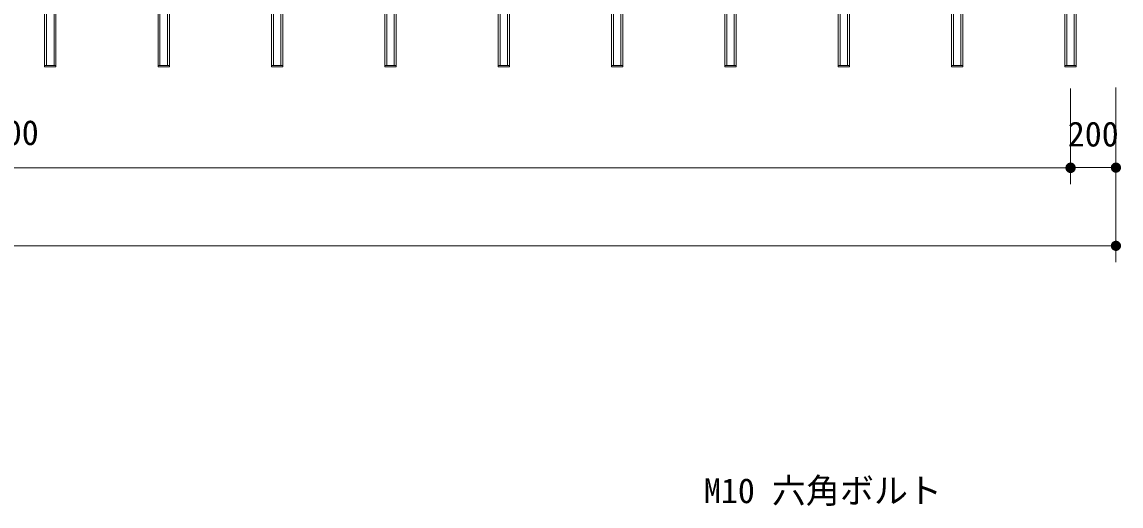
# Model space of a CAD drawing. Units: millimetres at full size, sheet at 1:60; details may follow other scales. Extents: x -1200 to 26400, y -900 to 18720.
# Drawn here: x 7955 to 12803, y 8909 to 11044 of the extents above; entities that cross this region are included whole.
import ezdxf
from ezdxf.enums import TextEntityAlignment as Align

# ---------------------------------------------------------------- set-up
doc = ezdxf.new("R2010")
doc.units = ezdxf.units.MM
doc.header["$LTSCALE"] = 60
for name, color, linetype, lineweight in [('D-STR', 1, 'Continuous', 13), ('D-STR-DIM', 7, 'Continuous', 13), ('D-STR-HTXT', 7, 'Continuous', 13)]:
    doc.layers.add(name, color=color, linetype=linetype, lineweight=lineweight)
doc.styles.add('ＭＳ ゴシック', font='')
doc.styles.get('ＭＳ ゴシック').set_extended_font_data('MS Gothic')

# ---------------------------------------------------------------- blocks, each defined once
blk = doc.blocks.new('filled_dot')
at = {"color": 0, "linetype": 'Continuous', "lineweight": -2, "const_width": 1.25}
blk.add_lwpolyline([(-0.625, 0, 1), (0.625, 0, 1)], format="xyb", close=True, dxfattribs=at)

msp = doc.modelspace()

# ---------------------------------------------------------------- linework, layer by layer
at = {"layer": 'D-STR'}
for p, q in [((8055.37, 10846.59), (8055.37, 14546.59)), ((8105.37, 14546.59), (8105.37, 10846.59)), ((8555.37, 10846.59), (8555.37, 14546.59)), ((8605.37, 14546.59), (8605.37, 10846.59)), ((9055.37, 10846.59), (9055.37, 14546.59)), ((9105.37, 14546.59), (9105.37, 10846.59)), ((9555.37, 10846.59), (9555.37, 14546.59)), ((9605.37, 14546.59), (9605.37, 10846.59)), ((10055.37, 10846.59), (10055.37, 14546.59)), ((10105.37, 14546.59), (10105.37, 10846.59)), ((10555.37, 10846.59), (10555.37, 14546.59)), ((10605.37, 14546.59), (10605.37, 10846.59)), ((11055.37, 10846.59), (11055.37, 14546.59)), ((11105.37, 14546.59), (11105.37, 10846.59)), ((11555.37, 10846.59), (11555.37, 14546.59)), ((11605.37, 14546.59), (11605.37, 10846.59)), ((12055.37, 10846.59), (12055.37, 14546.59)), ((12105.37, 14546.59), (12105.37, 10846.59)), ((12555.37, 10846.59), (12555.37, 14546.59)), ((12605.37, 14546.59), (12605.37, 10846.59)), ((8064.12, 10851.59), (8064.12, 14541.59)), ((8096.62, 14541.59), (8096.62, 10851.59)), ((8564.12, 10851.59), (8564.12, 14541.59)), ((8596.62, 14541.59), (8596.62, 10851.59)), ((9064.12, 10851.59), (9064.12, 14541.59)), ((9096.62, 14541.59), (9096.62, 10851.59)), ((9564.12, 10851.59), (9564.12, 14541.59)), ((9596.62, 14541.59), (9596.62, 10851.59)), ((10064.12, 10851.59), (10064.12, 14541.59)), ((10096.62, 14541.59), (10096.62, 10851.59)), ((10564.12, 10851.59), (10564.12, 14541.59)), ((10596.62, 14541.59), (10596.62, 10851.59)), ((11064.12, 10851.59), (11064.12, 14541.59)), ((11096.62, 14541.59), (11096.62, 10851.59)), ((11564.12, 10851.59), (11564.12, 14541.59)), ((11596.62, 14541.59), (11596.62, 10851.59)), ((12064.12, 10851.59), (12064.12, 14541.59)), ((12096.62, 14541.59), (12096.62, 10851.59)), ((12564.12, 10851.59), (12564.12, 14541.59)), ((12596.62, 14541.59), (12596.62, 10851.59)), ((8055.37, 10851.59), (8105.37, 10851.59)), ((8055.37, 10846.59), (8055.37, 10851.59)), ((8105.37, 10846.59), (8055.37, 10846.59)), ((8096.62, 10851.59), (8064.12, 10851.59)), ((8105.37, 10851.59), (8105.37, 10846.59)), ((8555.37, 10851.59), (8605.37, 10851.59)), ((8555.37, 10846.59), (8555.37, 10851.59)), ((8605.37, 10846.59), (8555.37, 10846.59)), ((8596.62, 10851.59), (8564.12, 10851.59)), ((8605.37, 10851.59), (8605.37, 10846.59)), ((9055.37, 10851.59), (9105.37, 10851.59)), ((9055.37, 10846.59), (9055.37, 10851.59)), ((9105.37, 10846.59), (9055.37, 10846.59)), ((9096.62, 10851.59), (9064.12, 10851.59)), ((9105.37, 10851.59), (9105.37, 10846.59)), ((9555.37, 10851.59), (9605.37, 10851.59)), ((9555.37, 10846.59), (9555.37, 10851.59)), ((9605.37, 10846.59), (9555.37, 10846.59)), ((9596.62, 10851.59), (9564.12, 10851.59)), ((9605.37, 10851.59), (9605.37, 10846.59)), ((10055.37, 10851.59), (10105.37, 10851.59)), ((10055.37, 10846.59), (10055.37, 10851.59)), ((10105.37, 10846.59), (10055.37, 10846.59)), ((10096.62, 10851.59), (10064.12, 10851.59)), ((10105.37, 10851.59), (10105.37, 10846.59)), ((10555.37, 10851.59), (10605.37, 10851.59)), ((10555.37, 10846.59), (10555.37, 10851.59)), ((10605.37, 10846.59), (10555.37, 10846.59)), ((10596.62, 10851.59), (10564.12, 10851.59)), ((10605.37, 10851.59), (10605.37, 10846.59)), ((11055.37, 10851.59), (11105.37, 10851.59)), ((11055.37, 10846.59), (11055.37, 10851.59)), ((11105.37, 10846.59), (11055.37, 10846.59)), ((11096.62, 10851.59), (11064.12, 10851.59)), ((11105.37, 10851.59), (11105.37, 10846.59)), ((11555.37, 10851.59), (11605.37, 10851.59)), ((11555.37, 10846.59), (11555.37, 10851.59)), ((11605.37, 10846.59), (11555.37, 10846.59)), ((11596.62, 10851.59), (11564.12, 10851.59)), ((11605.37, 10851.59), (11605.37, 10846.59)), ((12055.37, 10851.59), (12105.37, 10851.59)), ((12055.37, 10846.59), (12055.37, 10851.59)), ((12105.37, 10846.59), (12055.37, 10846.59)), ((12096.62, 10851.59), (12064.12, 10851.59)), ((12105.37, 10851.59), (12105.37, 10846.59)), ((12555.37, 10851.59), (12605.37, 10851.59)), ((12555.37, 10846.59), (12555.37, 10851.59)), ((12605.37, 10846.59), (12555.37, 10846.59)), ((12596.62, 10851.59), (12564.12, 10851.59)), ((12605.37, 10851.59), (12605.37, 10846.59))]:
    msp.add_line(p, q, dxfattribs=at)
at = {"layer": 'D-STR-DIM'}
for p, q in [((12580.37, 10750.59), (12580.37, 10328.03)), ((12580.37, 10750.59), (12580.37, 10329.58)), ((12780.37, 10755.59), (12780.37, 10329.58)), ((12780.37, 10750.59), (12780.37, 9984.59)), ((12580.37, 10400.03), (2580.37, 10400.03)), ((12780.37, 10401.58), (12580.37, 10401.58)), ((12780.37, 10056.59), (2380.37, 10056.59))]:
    msp.add_line(p, q, dxfattribs=at)

# ---------------------------------------------------------------- block references
at = {"layer": 'D-STR-DIM', "xscale": 18, "yscale": 18}
msp.add_blockref('filled_dot', (12580.37, 10401.58), dxfattribs=at)
at = {"layer": 'D-STR-DIM', "xscale": 18, "yscale": 18, "rotation": 180}
for p in [(12580.37, 10400.03), (12780.37, 10401.58), (12780.37, 10056.59)]:
    msp.add_blockref('filled_dot', p, dxfattribs=at)

# ---------------------------------------------------------------- texts
at = {"layer": 'D-STR-DIM', "style": 'ＭＳ ゴシック'}
for s, p in [('20@500=10000', (7580.37, 10611.29)), ('200', (12680.37, 10604.84))]:
    msp.add_text(s, height=110, dxfattribs=at).set_placement(p, align=Align.TOP_CENTER)
at = {"layer": 'D-STR-HTXT', "style": 'ＭＳ ゴシック'}
msp.add_text('M10 六角ボルト', height=110, dxfattribs=at).set_placement((10963.41, 9031.48), align=Align.TOP_LEFT)

doc.saveas('drawing.dxf')
